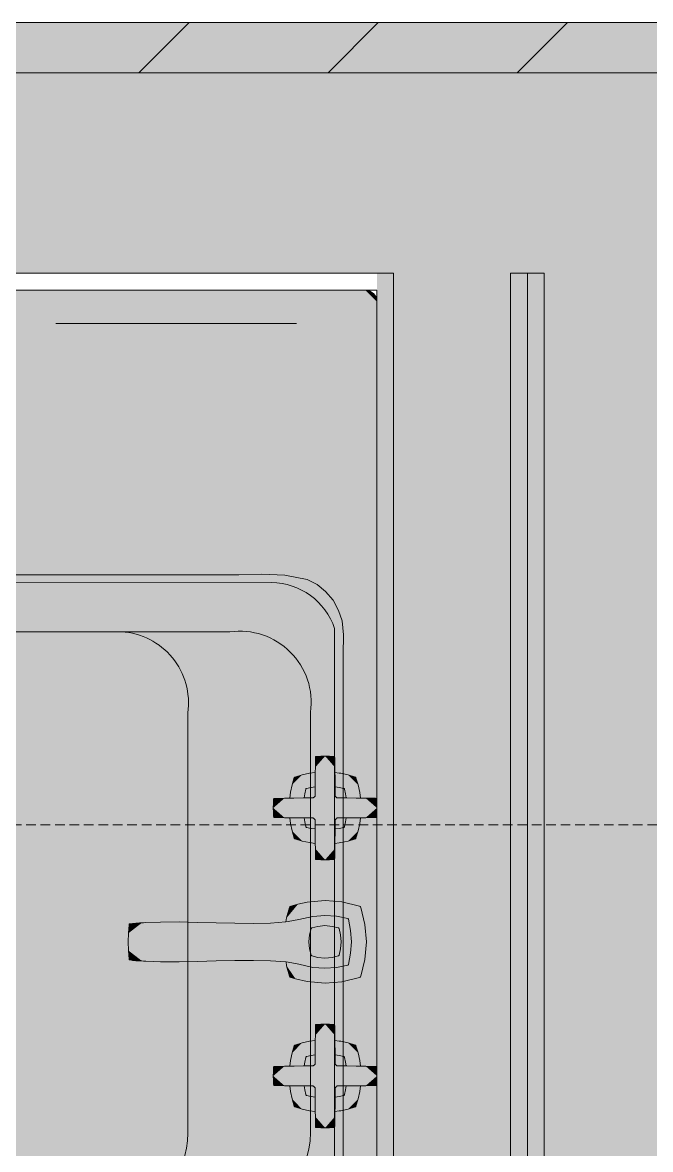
# Model space of a CAD drawing. Header units: inches. Extents: x 99 to 12024, y -5408 to 2559.
# Drawn here: x 8807.52 to 8826.3, y -5058.02 to -5024.32 of the extents above; entities that cross this region are included whole.
import ezdxf

# ---------------------------------------------------------------- set-up
doc = ezdxf.new("R2010")
doc.units = ezdxf.units.IN
doc.header["$LTSCALE"] = 96
doc.header["$MEASUREMENT"] = 0
doc.linetypes.add('Dash', pattern=[0.225, 0.15, -0.075])
doc.linetypes.add('Dot', pattern=[0.15, 0.075, -0.075])
for name, color, linetype, lineweight, true_color in [('Cabinets_  Base', 7, 'Dot', 5, 0xd4b6b5), ('Cabinets_ Countertops', 7, 'Continuous', 5, 0x804040), ('CAD_  Default', 7, 'Continuous', 18, 0x000000), ('Hatch', 7, 'Continuous', 0, 0x919191)]:
    doc.layers.add(name, color=color, linetype=linetype, lineweight=lineweight, true_color=true_color)
for name, color, linetype, lineweight in [('Doors', 5, 'Continuous', 5), ('Fixtures_ Interior', 231, 'Continuous', 0), ('Walls_  Normal', 6, 'Continuous', 13)]:
    doc.layers.add(name, color=color, linetype=linetype, lineweight=lineweight)

# ---------------------------------------------------------------- blocks, each defined once
blk = doc.blocks.new('K-19022-3  Park Falls Utility Sink CAD BLOCK')
at = {"layer": 'Fixtures_ Interior', "color": 17, "lineweight": 0, "true_color": 0x804040, "transparency": 33554687}
blk.add_lwpolyline([(-8.106, 21.982), (8.106, 21.982), (8.701, 21.986), (9.113, 21.943), (9.429, 21.841), (9.734, 21.675), (9.999, 21.454), (10.206, 21.197), (10.357, 20.906), (10.489, 20.237), (10.514, 19.551), (10.493, 18.86), (10.497, 2.167)], dxfattribs=at)
blk.add_lwpolyline([(6.38, 21, -0.498732), (8.787, 18.594), (8.787, 3.748, -0.472781), (6.417, 1.378), (-6.319, 1.378, -0.363053), (-8.688, 3.748), (-8.688, 18.594, -0.407539), (-6.213, 21)], format="xyb", close=True, dxfattribs=at)
blk.add_lwpolyline([(-8.679, 15.211, -0.374246), (-6.228, 17.333), (6.365, 17.333, -0.437782), (8.789, 15.351)], format="xyb", dxfattribs=at)
at = {"layer": 'Fixtures_ Interior', "color": 7, "lineweight": 0, "true_color": 0xffffff, "transparency": 33554687}
for points in [[(-10.493, 18.86), (-8.106, 21.982), (-10.493, 18.86), (10.493, 18.86)], [(-8.106, 21.982), (8.106, 21.982), (-8.106, 21.982), (10.493, 18.86)], [(8.701, 21.986), (10.489, 20.237), (8.701, 21.986), (8.106, 21.982)], [(8.106, 21.982), (10.489, 20.237), (8.106, 21.982), (10.514, 19.551)], [(10.514, 19.551), (10.493, 18.86), (10.514, 19.551), (8.106, 21.982)], [(9.113, 21.943), (10.489, 20.237), (9.113, 21.943), (8.701, 21.986)], [(9.429, 21.841), (10.489, 20.237), (9.429, 21.841), (9.113, 21.943)], [(9.429, 21.841), (9.734, 21.675), (9.429, 21.841), (10.357, 20.906)], [(10.357, 20.906), (10.489, 20.237), (10.357, 20.906), (9.429, 21.841)], [(9.734, 21.675), (9.999, 21.454), (9.734, 21.675), (10.357, 20.906)], [(9.999, 21.454), (10.206, 21.197), (9.999, 21.454), (10.357, 20.906)], [(-10.493, 18.86), (10.493, 18.86), (-10.493, 18.86), (-10.495, 2.554)], [(-10.495, 2.554), (10.493, 18.86), (-10.495, 2.554), (8.106, 0.004)], [(10.497, 2.167), (8.106, 0.004), (10.497, 2.167), (10.493, 18.86)]]:
    blk.add_solid(points, dxfattribs=at)
blk = doc.blocks.new('K-16232-3  Margaux Widespread Bathroom Sink Faucet')
at = {"layer": 'Fixtures_ Interior', "color": 17, "lineweight": 0, "true_color": 0x804040, "transparency": 33554687}
for points in [[(-2.489, 6.167), (-2.474, 6.163), (-2.464, 6.153), (-2.459, 6.138), (-2.453, 6.009), (-2.45, 5.88), (-2.453, 5.752), (-2.459, 5.622), (-2.464, 5.608), (-2.474, 5.598), (-2.489, 5.593), (-2.785, 5.589), (-2.94, 5.586), (-2.962, 5.413), (-3.01, 5.193), (-3.077, 4.978), (-3.081, 4.97), (-3.087, 4.964), (-3.095, 4.959), (-3.312, 4.893), (-3.531, 4.845), (-3.703, 4.822), (-3.706, 4.668), (-3.71, 4.372), (-3.715, 4.357), (-3.725, 4.347), (-3.739, 4.342), (-3.869, 4.336), (-3.997, 4.333), (-4.126, 4.336), (-4.255, 4.342), (-4.27, 4.347), (-4.28, 4.357), (-4.284, 4.372), (-4.289, 4.668), (-4.291, 4.822), (-4.465, 4.845), (-4.684, 4.893), (-4.901, 4.959), (-4.909, 4.964), (-4.915, 4.97), (-4.919, 4.978), (-4.986, 5.193), (-5.034, 5.413), (-5.056, 5.587), (-5.21, 5.589), (-5.506, 5.594), (-5.521, 5.598), (-5.531, 5.608), (-5.536, 5.623), (-5.542, 5.752), (-5.545, 5.881), (-5.542, 6.009), (-5.536, 6.139), (-5.531, 6.153), (-5.521, 6.163), (-5.506, 6.168), (-5.21, 6.172), (-5.057, 6.175), (-5.039, 6.305), (-5.034, 6.349), (-4.985, 6.569), (-4.919, 6.784), (-4.915, 6.792), (-4.909, 6.799), (-4.9, 6.803), (-4.684, 6.869), (-4.463, 6.917), (-4.292, 6.94), (-4.289, 7.093), (-4.285, 7.389), (-4.28, 7.404), (-4.27, 7.414), (-4.256, 7.419), (-4.126, 7.425), (-3.998, 7.428), (-3.869, 7.425), (-3.74, 7.419), (-3.725, 7.414), (-3.715, 7.404), (-3.711, 7.389), (-3.706, 7.093), (-3.704, 6.94), (-3.533, 6.917), (-3.312, 6.869), (-3.095, 6.803), (-3.087, 6.799), (-3.081, 6.792), (-3.077, 6.784), (-3.011, 6.569), (-2.962, 6.349), (-2.957, 6.305), (-2.939, 6.174), (-2.785, 6.172)], [(2.939, 6.174), (2.957, 6.305), (2.962, 6.349), (3.011, 6.569), (3.077, 6.784), (3.081, 6.792), (3.087, 6.798), (3.095, 6.803), (3.312, 6.869), (3.533, 6.917), (3.704, 6.939), (3.706, 7.092), (3.711, 7.389), (3.715, 7.403), (3.725, 7.413), (3.74, 7.418), (3.869, 7.425), (3.998, 7.427), (4.126, 7.425), (4.256, 7.418), (4.27, 7.413), (4.28, 7.403), (4.285, 7.389), (4.289, 7.092), (4.292, 6.94), (4.463, 6.917), (4.684, 6.869), (4.9, 6.803), (4.909, 6.798), (4.915, 6.792), (4.919, 6.784), (4.985, 6.569), (5.034, 6.349), (5.039, 6.305), (5.057, 6.174), (5.21, 6.172), (5.506, 6.168), (5.521, 6.163), (5.531, 6.153), (5.536, 6.138), (5.542, 6.009), (5.545, 5.881), (5.542, 5.752), (5.536, 5.623), (5.531, 5.608), (5.521, 5.598), (5.506, 5.593), (5.21, 5.589), (5.056, 5.587), (5.034, 5.413), (4.986, 5.193), (4.919, 4.978), (4.915, 4.97), (4.909, 4.964), (4.901, 4.959), (4.684, 4.892), (4.465, 4.845), (4.291, 4.822), (4.289, 4.668), (4.284, 4.372), (4.28, 4.357), (4.27, 4.347), (4.255, 4.342), (4.126, 4.335), (3.997, 4.333), (3.869, 4.335), (3.739, 4.342), (3.725, 4.347), (3.715, 4.357), (3.71, 4.372), (3.706, 4.668), (3.703, 4.822), (3.531, 4.845), (3.312, 4.892), (3.095, 4.959), (3.087, 4.964), (3.081, 4.97), (3.077, 4.978), (3.01, 5.193), (2.962, 5.413), (2.94, 5.586), (2.785, 5.589), (2.489, 5.593), (2.474, 5.598), (2.464, 5.607), (2.459, 5.622), (2.453, 5.751), (2.45, 5.88), (2.453, 6.009), (2.459, 6.138), (2.464, 6.153), (2.474, 6.163), (2.489, 6.167), (2.785, 6.172)], [(-0.713, 4.732), (-1.022, 4.817), (-1.053, 4.839), (-1.062, 4.857), (-1.103, 4.999), (-1.183, 5.343), (-1.23, 5.881), (-1.19, 6.376), (-1.061, 6.906), (-1.052, 6.923), (-1.04, 6.935), (-1.022, 6.945), (-0.519, 7.07), (0.002, 7.113), (0.523, 7.07), (1.027, 6.945), (1.045, 6.935), (1.057, 6.923), (1.066, 6.906), (1.195, 6.376), (1.235, 5.881), (1.188, 5.343), (1.124, 5.067), (1.108, 4.999), (1.067, 4.857), (1.058, 4.839), (1.049, 4.83), (1.027, 4.817), (0.718, 4.732), (0.6, 4.703), (0.565, 4.248), (0.555, 3.74), (0.559, 3.184), (0.568, 2.623), (0.583, 2.066), (0.598, 1.521), (0.593, 0.969), (0.576, 0.525), (0.574, 0.459), (0.571, 0.409), (0.57, 0.387), (0.568, 0.341), (0.561, 0.224), (0.554, 0.126), (0.542, 0.057), (0.537, 0.043), (0.528, 0.033), (0.514, 0.028), (0.26, 0.007), (0.002, 0), (-0.255, 0.007), (-0.509, 0.028), (-0.523, 0.033), (-0.532, 0.043), (-0.537, 0.057), (-0.549, 0.126), (-0.558, 0.224), (-0.565, 0.383), (-0.566, 0.409), (-0.569, 0.459), (-0.572, 0.525), (-0.588, 0.969), (-0.592, 1.521), (-0.579, 2.066), (-0.563, 2.623), (-0.554, 3.184), (-0.551, 3.74), (-0.56, 4.248), (-0.596, 4.715)], [(0.417, 6.276), (0.465, 6.093), (0.488, 5.874), (0.465, 5.668), (0.417, 5.485), (0.413, 5.477), (0.406, 5.47), (0.397, 5.466), (0.208, 5.417), (0.002, 5.399), (-0.203, 5.417), (-0.393, 5.466), (-0.401, 5.47), (-0.406, 5.475), (-0.413, 5.485), (-0.461, 5.668), (-0.484, 5.876), (-0.461, 6.093), (-0.413, 6.276), (-0.407, 6.286), (-0.401, 6.291), (-0.393, 6.296), (-0.203, 6.345), (0.002, 6.363), (0.208, 6.345), (0.397, 6.296), (0.406, 6.291), (0.413, 6.286)]]:
    blk.add_lwpolyline(points, close=True, dxfattribs=at)
for points in [[(-5.057, 6.175), (-4.926, 6.176), (-4.642, 6.179), (-4.362, 6.179), (-4.351, 6.182), (-4.341, 6.189), (-4.323, 6.206), (-4.306, 6.224), (-4.299, 6.234), (-4.296, 6.245), (-4.296, 6.525), (-4.293, 6.809), (-4.292, 6.94)], [(-3.704, 6.94), (-3.702, 6.809), (-3.699, 6.525), (-3.699, 6.245), (-3.696, 6.234), (-3.689, 6.224), (-3.672, 6.206), (-3.654, 6.189), (-3.644, 6.182), (-3.633, 6.18), (-3.353, 6.18), (-2.939, 6.174)], [(3.704, 6.939), (3.702, 6.809), (3.699, 6.525), (3.699, 6.245), (3.696, 6.234), (3.689, 6.224), (3.672, 6.206), (3.654, 6.188), (3.644, 6.182), (3.633, 6.179), (3.353, 6.179), (2.939, 6.174)], [(5.057, 6.174), (4.926, 6.176), (4.642, 6.179), (4.362, 6.179), (4.351, 6.181), (4.341, 6.189), (4.323, 6.206), (4.306, 6.223), (4.299, 6.233), (4.296, 6.245), (4.296, 6.525), (4.293, 6.809), (4.292, 6.94)], [(-4.625, 6.179), (-4.607, 6.3), (-4.578, 6.438), (-4.573, 6.449), (-4.565, 6.457), (-4.554, 6.462), (-4.415, 6.491), (-4.296, 6.508)], [(-3.371, 6.18), (-3.389, 6.3), (-3.418, 6.438), (-3.423, 6.449), (-3.431, 6.457), (-3.442, 6.462), (-3.581, 6.491), (-3.699, 6.508)], [(-0.596, 4.715), (-0.601, 4.774), (-0.667, 5.1), (-0.757, 5.517), (-0.783, 5.877), (-0.76, 6.216), (-0.696, 6.555), (-0.691, 6.565), (-0.684, 6.573), (-0.674, 6.578), (-0.339, 6.643), (0.002, 6.665), (0.344, 6.642), (0.679, 6.578), (0.689, 6.573), (0.696, 6.565), (0.701, 6.555), (0.765, 6.216), (0.787, 5.877), (0.762, 5.517), (0.672, 5.1), (0.606, 4.774), (0.6, 4.703)], [(3.371, 6.179), (3.389, 6.3), (3.418, 6.438), (3.423, 6.449), (3.431, 6.457), (3.442, 6.462), (3.581, 6.49), (3.699, 6.508)], [(4.625, 6.179), (4.607, 6.3), (4.578, 6.438), (4.573, 6.449), (4.565, 6.457), (4.554, 6.462), (4.415, 6.49), (4.296, 6.508)], [(-4.291, 4.822), (-4.293, 4.952), (-4.296, 5.236), (-4.296, 5.516), (-4.298, 5.527), (-4.305, 5.537), (-4.323, 5.555), (-4.341, 5.573), (-4.351, 5.58), (-4.362, 5.582), (-4.642, 5.582), (-4.926, 5.585), (-5.056, 5.587)], [(-4.625, 5.582), (-4.607, 5.462), (-4.578, 5.324), (-4.573, 5.313), (-4.565, 5.305), (-4.554, 5.3), (-4.415, 5.271), (-4.296, 5.253)], [(-2.94, 5.586), (-3.353, 5.582), (-3.633, 5.582), (-3.644, 5.579), (-3.654, 5.572), (-3.672, 5.555), (-3.689, 5.537), (-3.696, 5.527), (-3.699, 5.516), (-3.699, 5.236), (-3.702, 4.952), (-3.703, 4.822)], [(-3.371, 5.582), (-3.389, 5.462), (-3.418, 5.324), (-3.423, 5.313), (-3.431, 5.305), (-3.442, 5.3), (-3.581, 5.271), (-3.699, 5.253)], [(2.94, 5.586), (3.353, 5.582), (3.633, 5.582), (3.644, 5.579), (3.654, 5.572), (3.672, 5.555), (3.689, 5.537), (3.696, 5.527), (3.699, 5.515), (3.699, 5.235), (3.702, 4.951), (3.703, 4.822)], [(3.371, 5.582), (3.389, 5.462), (3.418, 5.324), (3.423, 5.313), (3.431, 5.305), (3.442, 5.3), (3.581, 5.271), (3.699, 5.253)], [(4.291, 4.822), (4.293, 4.951), (4.296, 5.235), (4.296, 5.515), (4.298, 5.527), (4.305, 5.537), (4.323, 5.555), (4.341, 5.572), (4.351, 5.58), (4.362, 5.582), (4.642, 5.582), (4.926, 5.585), (5.056, 5.587)], [(4.625, 5.582), (4.607, 5.462), (4.578, 5.324), (4.573, 5.313), (4.565, 5.305), (4.554, 5.3), (4.415, 5.271), (4.296, 5.253)]]:
    blk.add_lwpolyline(points, dxfattribs=at)
at = {"layer": 'Fixtures_ Interior', "color": 7, "lineweight": 0, "true_color": 0xffffff, "transparency": 33554687}
for points in [[(-4.126, 7.425), (-3.998, 7.428), (-4.126, 7.425), (-4.289, 7.093)], [(-3.998, 7.428), (-3.706, 7.093), (-3.998, 7.428), (-4.289, 7.093)], [(-4.285, 7.389), (-4.126, 7.425), (-4.285, 7.389), (-4.289, 7.093)], [(-4.256, 7.419), (-4.126, 7.425), (-4.256, 7.419), (-4.285, 7.389)], [(-4.285, 7.389), (-4.27, 7.414), (-4.285, 7.389), (-4.256, 7.419)], [(-4.28, 7.404), (-4.27, 7.414), (-4.28, 7.404), (-4.285, 7.389)], [(-3.869, 7.425), (-3.706, 7.093), (-3.869, 7.425), (-3.998, 7.428)], [(-3.869, 7.425), (-3.711, 7.389), (-3.869, 7.425), (-3.706, 7.093)], [(-3.74, 7.419), (-3.711, 7.389), (-3.74, 7.419), (-3.869, 7.425)], [(-3.725, 7.414), (-3.711, 7.389), (-3.725, 7.414), (-3.74, 7.419)], [(-3.715, 7.404), (-3.711, 7.389), (-3.715, 7.404), (-3.725, 7.414)], [(3.869, 7.425), (3.998, 7.427), (3.869, 7.425), (3.706, 7.092)], [(3.998, 7.427), (4.289, 7.092), (3.998, 7.427), (3.706, 7.092)], [(3.711, 7.389), (3.869, 7.425), (3.711, 7.389), (3.706, 7.092)], [(3.74, 7.418), (3.869, 7.425), (3.74, 7.418), (3.711, 7.389)], [(3.711, 7.389), (3.725, 7.413), (3.711, 7.389), (3.74, 7.418)], [(3.715, 7.403), (3.725, 7.413), (3.715, 7.403), (3.711, 7.389)], [(4.126, 7.425), (4.289, 7.092), (4.126, 7.425), (3.998, 7.427)], [(4.126, 7.425), (4.285, 7.389), (4.126, 7.425), (4.289, 7.092)], [(4.256, 7.418), (4.285, 7.389), (4.256, 7.418), (4.126, 7.425)], [(4.27, 7.413), (4.285, 7.389), (4.27, 7.413), (4.256, 7.418)], [(4.28, 7.403), (4.285, 7.389), (4.28, 7.403), (4.27, 7.413)], [(-4.289, 7.093), (-3.706, 7.093), (-4.289, 7.093), (-4.292, 6.94)], [(-3.706, 7.093), (-3.704, 6.94), (-3.706, 7.093), (-4.292, 6.94)], [(-1.19, 6.376), (0.002, 7.113), (-1.19, 6.376), (-1.23, 5.881)], [(0.002, 7.113), (1.235, 5.881), (0.002, 7.113), (-1.23, 5.881)], [(-0.519, 7.07), (0.002, 7.113), (-0.519, 7.07), (-1.19, 6.376)], [(-1.19, 6.376), (-1.061, 6.906), (-1.19, 6.376), (-0.519, 7.07)], [(-1.061, 6.906), (-1.022, 6.945), (-1.061, 6.906), (-0.519, 7.07)], [(0.523, 7.07), (1.195, 6.376), (0.523, 7.07), (0.002, 7.113)], [(1.195, 6.376), (1.235, 5.881), (1.195, 6.376), (0.002, 7.113)], [(0.523, 7.07), (1.027, 6.945), (0.523, 7.07), (1.066, 6.906)], [(1.066, 6.906), (1.195, 6.376), (1.066, 6.906), (0.523, 7.07)], [(3.704, 6.939), (3.706, 7.092), (3.704, 6.939), (4.292, 6.94)], [(3.706, 7.092), (4.289, 7.092), (3.706, 7.092), (4.292, 6.94)], [(-5.039, 6.305), (-4.292, 6.94), (-5.039, 6.305), (-5.057, 6.175)], [(-5.057, 6.175), (-4.292, 6.94), (-5.057, 6.175), (-2.939, 6.174)], [(-4.463, 6.917), (-4.292, 6.94), (-4.463, 6.917), (-5.039, 6.305)], [(-5.034, 6.349), (-4.463, 6.917), (-5.034, 6.349), (-5.039, 6.305)], [(-4.684, 6.869), (-4.463, 6.917), (-4.684, 6.869), (-5.034, 6.349)], [(-4.985, 6.569), (-4.684, 6.869), (-4.985, 6.569), (-5.034, 6.349)], [(-4.919, 6.784), (-4.684, 6.869), (-4.919, 6.784), (-4.985, 6.569)], [(-4.9, 6.803), (-4.684, 6.869), (-4.9, 6.803), (-4.919, 6.784)], [(-4.919, 6.784), (-4.915, 6.792), (-4.919, 6.784), (-4.9, 6.803)], [(-4.915, 6.792), (-4.909, 6.799), (-4.915, 6.792), (-4.9, 6.803)], [(-4.292, 6.94), (-3.704, 6.94), (-4.292, 6.94), (-2.939, 6.174)], [(-3.533, 6.917), (-2.957, 6.305), (-3.533, 6.917), (-3.704, 6.94)], [(-3.704, 6.94), (-2.957, 6.305), (-3.704, 6.94), (-2.939, 6.174)], [(-3.312, 6.869), (-2.962, 6.349), (-3.312, 6.869), (-3.533, 6.917)], [(-2.962, 6.349), (-2.957, 6.305), (-2.962, 6.349), (-3.533, 6.917)], [(-3.011, 6.569), (-2.962, 6.349), (-3.011, 6.569), (-3.312, 6.869)], [(-3.095, 6.803), (-3.077, 6.784), (-3.095, 6.803), (-3.312, 6.869)], [(-3.312, 6.869), (-3.077, 6.784), (-3.312, 6.869), (-3.011, 6.569)], [(-3.095, 6.803), (-3.087, 6.799), (-3.095, 6.803), (-3.081, 6.792)], [(-3.081, 6.792), (-3.077, 6.784), (-3.081, 6.792), (-3.095, 6.803)], [(-1.04, 6.935), (-1.022, 6.945), (-1.04, 6.935), (-1.061, 6.906)], [(-1.061, 6.906), (-1.052, 6.923), (-1.061, 6.906), (-1.04, 6.935)], [(1.027, 6.945), (1.045, 6.935), (1.027, 6.945), (1.066, 6.906)], [(1.045, 6.935), (1.057, 6.923), (1.045, 6.935), (1.066, 6.906)], [(2.939, 6.174), (3.704, 6.939), (2.939, 6.174), (4.292, 6.94)], [(4.292, 6.94), (5.057, 6.174), (4.292, 6.94), (2.939, 6.174)], [(2.939, 6.174), (2.957, 6.305), (2.939, 6.174), (3.704, 6.939)], [(2.957, 6.305), (3.533, 6.917), (2.957, 6.305), (3.704, 6.939)], [(2.957, 6.305), (2.962, 6.349), (2.957, 6.305), (3.533, 6.917)], [(2.962, 6.349), (3.312, 6.869), (2.962, 6.349), (3.533, 6.917)], [(3.011, 6.569), (3.312, 6.869), (3.011, 6.569), (2.962, 6.349)], [(3.011, 6.569), (3.077, 6.784), (3.011, 6.569), (3.312, 6.869)], [(3.077, 6.784), (3.095, 6.803), (3.077, 6.784), (3.312, 6.869)], [(3.081, 6.792), (3.095, 6.803), (3.081, 6.792), (3.077, 6.784)], [(3.087, 6.798), (3.095, 6.803), (3.087, 6.798), (3.081, 6.792)], [(4.463, 6.917), (5.039, 6.305), (4.463, 6.917), (4.292, 6.94)], [(4.292, 6.94), (5.039, 6.305), (4.292, 6.94), (5.057, 6.174)], [(4.684, 6.869), (5.034, 6.349), (4.684, 6.869), (4.463, 6.917)], [(5.034, 6.349), (5.039, 6.305), (5.034, 6.349), (4.463, 6.917)], [(4.985, 6.569), (5.034, 6.349), (4.985, 6.569), (4.684, 6.869)], [(4.9, 6.803), (4.919, 6.784), (4.9, 6.803), (4.684, 6.869)], [(4.684, 6.869), (4.919, 6.784), (4.684, 6.869), (4.985, 6.569)], [(4.9, 6.803), (4.909, 6.798), (4.9, 6.803), (4.915, 6.792)], [(4.915, 6.792), (4.919, 6.784), (4.915, 6.792), (4.9, 6.803)], [(-5.545, 5.881), (-5.542, 6.009), (-5.545, 5.881), (-5.21, 6.172)], [(-5.21, 5.589), (-5.545, 5.881), (-5.21, 5.589), (-5.21, 6.172)], [(-5.506, 6.168), (-5.21, 6.172), (-5.506, 6.168), (-5.542, 6.009)], [(-5.536, 6.139), (-5.506, 6.168), (-5.536, 6.139), (-5.542, 6.009)], [(-5.531, 6.153), (-5.506, 6.168), (-5.531, 6.153), (-5.536, 6.139)], [(-5.521, 6.163), (-5.506, 6.168), (-5.521, 6.163), (-5.531, 6.153)], [(-5.21, 5.589), (-5.21, 6.172), (-5.21, 5.589), (-5.057, 6.175)], [(-5.056, 5.587), (-5.21, 5.589), (-5.056, 5.587), (-5.057, 6.175)], [(-5.057, 6.175), (-2.939, 6.174), (-5.057, 6.175), (-5.056, 5.587)], [(-5.056, 5.587), (-2.939, 6.174), (-5.056, 5.587), (-4.291, 4.822)], [(-4.291, 4.822), (-2.939, 6.174), (-4.291, 4.822), (-2.94, 5.586)], [(-2.785, 5.589), (-2.94, 5.586), (-2.785, 5.589), (-2.939, 6.174)], [(-2.785, 6.172), (-2.785, 5.589), (-2.785, 6.172), (-2.939, 6.174)], [(-2.785, 6.172), (-2.489, 6.167), (-2.785, 6.172), (-2.453, 6.009)], [(-2.785, 6.172), (-2.453, 6.009), (-2.785, 6.172), (-2.45, 5.88)], [(-2.785, 6.172), (-2.45, 5.88), (-2.785, 6.172), (-2.785, 5.589)], [(-2.489, 6.167), (-2.474, 6.163), (-2.489, 6.167), (-2.464, 6.153)], [(-2.464, 6.153), (-2.459, 6.138), (-2.464, 6.153), (-2.489, 6.167)], [(-2.489, 6.167), (-2.459, 6.138), (-2.489, 6.167), (-2.453, 6.009)], [(2.785, 6.172), (2.785, 5.589), (2.785, 6.172), (2.45, 5.88)], [(2.45, 5.88), (2.453, 6.009), (2.45, 5.88), (2.785, 6.172)], [(2.785, 6.172), (2.453, 6.009), (2.785, 6.172), (2.489, 6.167)], [(2.453, 6.009), (2.459, 6.138), (2.453, 6.009), (2.489, 6.167)], [(2.464, 6.153), (2.489, 6.167), (2.464, 6.153), (2.459, 6.138)], [(2.474, 6.163), (2.489, 6.167), (2.474, 6.163), (2.464, 6.153)], [(2.94, 5.586), (2.785, 5.589), (2.94, 5.586), (2.939, 6.174)], [(2.939, 6.174), (2.785, 5.589), (2.939, 6.174), (2.785, 6.172)], [(5.057, 6.174), (5.056, 5.587), (5.057, 6.174), (2.939, 6.174)], [(2.939, 6.174), (5.056, 5.587), (2.939, 6.174), (4.291, 4.822)], [(2.94, 5.586), (2.939, 6.174), (2.94, 5.586), (4.291, 4.822)], [(5.21, 5.589), (5.056, 5.587), (5.21, 5.589), (5.057, 6.174)], [(5.21, 6.172), (5.21, 5.589), (5.21, 6.172), (5.057, 6.174)], [(5.506, 6.168), (5.542, 6.009), (5.506, 6.168), (5.21, 6.172)], [(5.21, 6.172), (5.542, 6.009), (5.21, 6.172), (5.545, 5.881)], [(5.21, 6.172), (5.545, 5.881), (5.21, 6.172), (5.21, 5.589)], [(5.521, 6.163), (5.531, 6.153), (5.521, 6.163), (5.506, 6.168)], [(5.506, 6.168), (5.531, 6.153), (5.506, 6.168), (5.536, 6.138)], [(5.536, 6.138), (5.542, 6.009), (5.536, 6.138), (5.506, 6.168)], [(-5.21, 5.589), (-5.542, 5.752), (-5.21, 5.589), (-5.545, 5.881)], [(-5.536, 5.623), (-5.542, 5.752), (-5.536, 5.623), (-5.506, 5.594)], [(-5.506, 5.594), (-5.542, 5.752), (-5.506, 5.594), (-5.21, 5.589)], [(-2.45, 5.88), (-2.453, 5.752), (-2.45, 5.88), (-2.785, 5.589)], [(-2.453, 5.752), (-2.489, 5.593), (-2.453, 5.752), (-2.785, 5.589)], [(-2.459, 5.622), (-2.489, 5.593), (-2.459, 5.622), (-2.453, 5.752)], [(-0.596, 4.715), (-1.183, 5.343), (-0.596, 4.715), (-1.23, 5.881)], [(-1.23, 5.881), (1.235, 5.881), (-1.23, 5.881), (-0.596, 4.715)], [(1.235, 5.881), (0.6, 4.703), (1.235, 5.881), (-0.596, 4.715)], [(1.188, 5.343), (0.6, 4.703), (1.188, 5.343), (1.235, 5.881)], [(2.785, 5.589), (2.453, 5.751), (2.785, 5.589), (2.45, 5.88)], [(2.459, 5.622), (2.453, 5.751), (2.459, 5.622), (2.489, 5.593)], [(2.489, 5.593), (2.453, 5.751), (2.489, 5.593), (2.785, 5.589)], [(5.545, 5.881), (5.542, 5.752), (5.545, 5.881), (5.21, 5.589)], [(5.506, 5.593), (5.21, 5.589), (5.506, 5.593), (5.542, 5.752)], [(5.536, 5.623), (5.506, 5.593), (5.536, 5.623), (5.542, 5.752)], [(-5.506, 5.594), (-5.531, 5.608), (-5.506, 5.594), (-5.536, 5.623)], [(-5.521, 5.598), (-5.531, 5.608), (-5.521, 5.598), (-5.506, 5.594)], [(-5.034, 5.413), (-5.056, 5.587), (-5.034, 5.413), (-4.465, 4.845)], [(-4.465, 4.845), (-5.056, 5.587), (-4.465, 4.845), (-4.291, 4.822)], [(-4.684, 4.893), (-4.986, 5.193), (-4.684, 4.893), (-5.034, 5.413)], [(-4.465, 4.845), (-4.684, 4.893), (-4.465, 4.845), (-5.034, 5.413)], [(-2.94, 5.586), (-3.703, 4.822), (-2.94, 5.586), (-4.291, 4.822)], [(-2.962, 5.413), (-3.703, 4.822), (-2.962, 5.413), (-2.94, 5.586)], [(-3.531, 4.845), (-3.703, 4.822), (-3.531, 4.845), (-2.962, 5.413)], [(-2.962, 5.413), (-3.312, 4.893), (-2.962, 5.413), (-3.531, 4.845)], [(-2.962, 5.413), (-3.01, 5.193), (-2.962, 5.413), (-3.312, 4.893)], [(-2.464, 5.608), (-2.489, 5.593), (-2.464, 5.608), (-2.459, 5.622)], [(-2.474, 5.598), (-2.489, 5.593), (-2.474, 5.598), (-2.464, 5.608)], [(2.464, 5.607), (2.459, 5.622), (2.464, 5.607), (2.489, 5.593)], [(2.489, 5.593), (2.474, 5.598), (2.489, 5.593), (2.464, 5.607)], [(2.962, 5.413), (2.94, 5.586), (2.962, 5.413), (3.703, 4.822)], [(3.703, 4.822), (2.94, 5.586), (3.703, 4.822), (4.291, 4.822)], [(3.703, 4.822), (3.531, 4.845), (3.703, 4.822), (2.962, 5.413)], [(3.01, 5.193), (2.962, 5.413), (3.01, 5.193), (3.312, 4.892)], [(3.312, 4.892), (2.962, 5.413), (3.312, 4.892), (3.531, 4.845)], [(4.465, 4.845), (4.291, 4.822), (4.465, 4.845), (5.056, 5.587)], [(5.056, 5.587), (5.034, 5.413), (5.056, 5.587), (4.465, 4.845)], [(5.034, 5.413), (4.684, 4.892), (5.034, 5.413), (4.465, 4.845)], [(5.034, 5.413), (4.986, 5.193), (5.034, 5.413), (4.684, 4.892)], [(5.531, 5.608), (5.506, 5.593), (5.531, 5.608), (5.536, 5.623)], [(5.521, 5.598), (5.506, 5.593), (5.521, 5.598), (5.531, 5.608)], [(-4.919, 4.978), (-4.986, 5.193), (-4.919, 4.978), (-4.684, 4.893)], [(-3.01, 5.193), (-3.077, 4.978), (-3.01, 5.193), (-3.312, 4.893)], [(-1.103, 4.999), (-1.183, 5.343), (-1.103, 4.999), (-0.713, 4.732)], [(-0.713, 4.732), (-1.183, 5.343), (-0.713, 4.732), (-0.596, 4.715)], [(0.718, 4.732), (0.6, 4.703), (0.718, 4.732), (1.188, 5.343)], [(1.124, 5.067), (0.718, 4.732), (1.124, 5.067), (1.188, 5.343)], [(1.108, 4.999), (0.718, 4.732), (1.108, 4.999), (1.124, 5.067)], [(3.312, 4.892), (3.077, 4.978), (3.312, 4.892), (3.01, 5.193)], [(4.986, 5.193), (4.919, 4.978), (4.986, 5.193), (4.684, 4.892)], [(-4.901, 4.959), (-4.915, 4.97), (-4.901, 4.959), (-4.919, 4.978)], [(-4.684, 4.893), (-4.901, 4.959), (-4.684, 4.893), (-4.919, 4.978)], [(-4.909, 4.964), (-4.915, 4.97), (-4.909, 4.964), (-4.901, 4.959)], [(-4.291, 4.822), (-3.703, 4.822), (-4.291, 4.822), (-3.706, 4.668)], [(-4.289, 4.668), (-4.291, 4.822), (-4.289, 4.668), (-3.706, 4.668)], [(-3.077, 4.978), (-3.095, 4.959), (-3.077, 4.978), (-3.312, 4.893)], [(-3.081, 4.97), (-3.095, 4.959), (-3.081, 4.97), (-3.077, 4.978)], [(-3.087, 4.964), (-3.095, 4.959), (-3.087, 4.964), (-3.081, 4.97)], [(-1.022, 4.817), (-1.062, 4.857), (-1.022, 4.817), (-1.103, 4.999)], [(-0.713, 4.732), (-1.022, 4.817), (-0.713, 4.732), (-1.103, 4.999)], [(-1.053, 4.839), (-1.062, 4.857), (-1.053, 4.839), (-1.022, 4.817)], [(-0.596, 4.715), (0.6, 4.703), (-0.596, 4.715), (-0.56, 4.248)], [(1.027, 4.817), (0.718, 4.732), (1.027, 4.817), (1.108, 4.999)], [(1.067, 4.857), (1.027, 4.817), (1.067, 4.857), (1.108, 4.999)], [(1.049, 4.83), (1.027, 4.817), (1.049, 4.83), (1.067, 4.857)], [(1.067, 4.857), (1.058, 4.839), (1.067, 4.857), (1.049, 4.83)], [(3.081, 4.97), (3.077, 4.978), (3.081, 4.97), (3.095, 4.959)], [(3.095, 4.959), (3.077, 4.978), (3.095, 4.959), (3.312, 4.892)], [(3.095, 4.959), (3.087, 4.964), (3.095, 4.959), (3.081, 4.97)], [(3.703, 4.822), (4.291, 4.822), (3.703, 4.822), (3.706, 4.668)], [(3.706, 4.668), (4.291, 4.822), (3.706, 4.668), (4.289, 4.668)], [(4.919, 4.978), (4.901, 4.959), (4.919, 4.978), (4.684, 4.892)], [(4.915, 4.97), (4.901, 4.959), (4.915, 4.97), (4.919, 4.978)], [(4.909, 4.964), (4.901, 4.959), (4.909, 4.964), (4.915, 4.97)], [(-4.284, 4.372), (-4.289, 4.668), (-4.284, 4.372), (-4.126, 4.336)], [(-3.706, 4.668), (-3.997, 4.333), (-3.706, 4.668), (-4.289, 4.668)], [(-4.289, 4.668), (-3.997, 4.333), (-4.289, 4.668), (-4.126, 4.336)], [(-4.27, 4.347), (-4.28, 4.357), (-4.27, 4.347), (-4.284, 4.372)], [(-4.255, 4.342), (-4.27, 4.347), (-4.255, 4.342), (-4.284, 4.372)], [(-4.126, 4.336), (-4.255, 4.342), (-4.126, 4.336), (-4.284, 4.372)], [(-3.869, 4.336), (-3.997, 4.333), (-3.869, 4.336), (-3.706, 4.668)], [(-3.706, 4.668), (-3.71, 4.372), (-3.706, 4.668), (-3.869, 4.336)], [(-3.71, 4.372), (-3.739, 4.342), (-3.71, 4.372), (-3.869, 4.336)], [(-3.725, 4.347), (-3.739, 4.342), (-3.725, 4.347), (-3.71, 4.372)], [(-3.71, 4.372), (-3.715, 4.357), (-3.71, 4.372), (-3.725, 4.347)], [(0.6, 4.703), (0.565, 4.248), (0.6, 4.703), (-0.56, 4.248)], [(3.869, 4.335), (3.71, 4.372), (3.869, 4.335), (3.706, 4.668)], [(3.997, 4.333), (3.869, 4.335), (3.997, 4.333), (3.706, 4.668)], [(3.997, 4.333), (3.706, 4.668), (3.997, 4.333), (4.289, 4.668)], [(3.715, 4.357), (3.71, 4.372), (3.715, 4.357), (3.725, 4.347)], [(3.725, 4.347), (3.71, 4.372), (3.725, 4.347), (3.739, 4.342)], [(3.739, 4.342), (3.71, 4.372), (3.739, 4.342), (3.869, 4.335)], [(3.997, 4.333), (4.289, 4.668), (3.997, 4.333), (4.126, 4.335)], [(4.289, 4.668), (4.284, 4.372), (4.289, 4.668), (4.126, 4.335)], [(4.284, 4.372), (4.255, 4.342), (4.284, 4.372), (4.126, 4.335)], [(4.27, 4.347), (4.255, 4.342), (4.27, 4.347), (4.284, 4.372)], [(4.284, 4.372), (4.28, 4.357), (4.284, 4.372), (4.27, 4.347)], [(0.565, 4.248), (-0.551, 3.74), (0.565, 4.248), (-0.56, 4.248)], [(0.555, 3.74), (-0.551, 3.74), (0.555, 3.74), (0.565, 4.248)], [(-0.554, 3.184), (-0.551, 3.74), (-0.554, 3.184), (0.559, 3.184)], [(0.559, 3.184), (-0.551, 3.74), (0.559, 3.184), (0.555, 3.74)], [(0.568, 2.623), (-0.563, 2.623), (0.568, 2.623), (0.559, 3.184)], [(0.559, 3.184), (-0.563, 2.623), (0.559, 3.184), (-0.554, 3.184)], [(-0.579, 2.066), (-0.563, 2.623), (-0.579, 2.066), (0.583, 2.066)], [(0.583, 2.066), (-0.563, 2.623), (0.583, 2.066), (0.568, 2.623)], [(0.598, 1.521), (-0.592, 1.521), (0.598, 1.521), (0.583, 2.066)], [(0.583, 2.066), (-0.592, 1.521), (0.583, 2.066), (-0.579, 2.066)], [(-0.588, 0.969), (-0.592, 1.521), (-0.588, 0.969), (0.593, 0.969)], [(0.593, 0.969), (-0.592, 1.521), (0.593, 0.969), (0.598, 1.521)], [(0.593, 0.969), (-0.572, 0.525), (0.593, 0.969), (-0.588, 0.969)], [(0.576, 0.525), (-0.572, 0.525), (0.576, 0.525), (0.593, 0.969)], [(0.002, 0), (-0.569, 0.459), (0.002, 0), (-0.572, 0.525)], [(0.576, 0.525), (0.002, 0), (0.576, 0.525), (-0.572, 0.525)], [(-0.566, 0.409), (-0.569, 0.459), (-0.566, 0.409), (0.002, 0)], [(-0.255, 0.007), (-0.565, 0.383), (-0.255, 0.007), (-0.566, 0.409)], [(0.002, 0), (-0.255, 0.007), (0.002, 0), (-0.566, 0.409)], [(-0.558, 0.224), (-0.565, 0.383), (-0.558, 0.224), (-0.255, 0.007)], [(0.576, 0.525), (0.574, 0.459), (0.576, 0.525), (0.002, 0)], [(0.574, 0.459), (0.571, 0.409), (0.574, 0.459), (0.002, 0)], [(0.571, 0.409), (0.26, 0.007), (0.571, 0.409), (0.002, 0)], [(0.571, 0.409), (0.57, 0.387), (0.571, 0.409), (0.26, 0.007)], [(0.57, 0.387), (0.568, 0.341), (0.57, 0.387), (0.26, 0.007)], [(0.568, 0.341), (0.561, 0.224), (0.568, 0.341), (0.26, 0.007)], [(-0.549, 0.126), (-0.558, 0.224), (-0.549, 0.126), (-0.255, 0.007)], [(-0.509, 0.028), (-0.537, 0.057), (-0.509, 0.028), (-0.549, 0.126)], [(-0.255, 0.007), (-0.509, 0.028), (-0.255, 0.007), (-0.549, 0.126)], [(-0.532, 0.043), (-0.537, 0.057), (-0.532, 0.043), (-0.523, 0.033)], [(-0.523, 0.033), (-0.537, 0.057), (-0.523, 0.033), (-0.509, 0.028)], [(0.561, 0.224), (0.554, 0.126), (0.561, 0.224), (0.26, 0.007)], [(0.554, 0.126), (0.514, 0.028), (0.554, 0.126), (0.26, 0.007)], [(0.542, 0.057), (0.514, 0.028), (0.542, 0.057), (0.554, 0.126)], [(0.537, 0.043), (0.514, 0.028), (0.537, 0.043), (0.542, 0.057)], [(0.528, 0.033), (0.514, 0.028), (0.528, 0.033), (0.537, 0.043)]]:
    blk.add_solid(points, dxfattribs=at)

msp = doc.modelspace()

# ---------------------------------------------------------------- linework, layer by layer
at = {"layer": 'Cabinets_  Base', "transparency": 33554687}
for p, q in [((8794.116, -5033.318), (8818.116, -5033.318)), ((8818.116, -5033.318), (8818.116, -5069.318))]:
    msp.add_line(p, q, dxfattribs=at)
msp.add_lwpolyline([(8818.116, -5033.318), (8818.116, -5069.318), (8794.116, -5069.318), (8794.116, -5033.318)], close=True, dxfattribs=at)
at = {"layer": 'Cabinets_  Base', "color": 252, "true_color": 0x949494, "transparency": 33554623}
for points in [[(8794.116, -5033.318), (8818.116, -5033.318), (8794.116, -5033.318), (8818.116, -5069.318)], [(8794.116, -5033.318), (8818.116, -5069.318), (8794.116, -5033.318), (8794.116, -5069.318)]]:
    msp.add_solid(points, dxfattribs=at)
at = {"layer": 'Cabinets_ Countertops', "transparency": 33554687}
for points in [[(8793.116, -5032.672, -0.414214), (8793.47, -5032.318), (8817.763, -5032.318, -0.414214), (8818.116, -5032.672), (8818.116, -5069.964, -0.414214), (8817.763, -5070.318), (8793.47, -5070.318, -0.414214), (8793.116, -5069.964)], [(8816.851, -5042.439, 0.315636), (8814.966, -5041.064), (8796.699, -5041.058, 0.307064), (8795.423, -5042.332), (8795.423, -5059.813, 0.367371), (8796.743, -5061.591), (8814.891, -5061.587, 0.372004), (8816.851, -5059.263)]]:
    msp.add_lwpolyline(points, format="xyb", close=True, dxfattribs=at)
at = {"layer": 'CAD_  Default', "transparency": 33554687}
for points in [[(8793.116, -5032.672, -0.414214), (8793.47, -5032.318), (8817.763, -5032.318, -0.414214), (8818.116, -5032.672), (8818.116, -5069.964, -0.414214), (8817.763, -5070.318), (8793.47, -5070.318, -0.414214), (8793.116, -5069.964)], [(8816.851, -5042.439, 0.315636), (8814.966, -5041.064), (8796.699, -5041.058, 0.307064), (8795.423, -5042.332), (8795.423, -5059.813, 0.367371), (8796.743, -5061.591), (8814.891, -5061.587, 0.372004), (8816.851, -5059.263)]]:
    msp.add_lwpolyline(points, format="xyb", close=True, dxfattribs=at)
at = {"layer": 'CAD_  Default', "color": 252, "true_color": 0x949494, "transparency": 33554623}
for points in [[(8793.47, -5032.318), (8817.763, -5032.318), (8793.47, -5032.318), (8796.699, -5041.058)], [(8817.763, -5032.318), (8814.966, -5041.064), (8817.763, -5032.318), (8796.699, -5041.058)], [(8817.763, -5032.318), (8818.116, -5032.672), (8817.763, -5032.318), (8814.966, -5041.064)], [(8817.763, -5032.318), (8817.809, -5032.321), (8817.763, -5032.318), (8817.854, -5032.33)], [(8817.763, -5032.318), (8817.854, -5032.33), (8817.763, -5032.318), (8818.043, -5032.456)], [(8817.763, -5032.318), (8818.043, -5032.456), (8817.763, -5032.318), (8818.116, -5032.672)], [(8817.898, -5032.345), (8817.978, -5032.391), (8817.898, -5032.345), (8817.854, -5032.33)], [(8817.854, -5032.33), (8817.978, -5032.391), (8817.854, -5032.33), (8818.043, -5032.456)], [(8817.939, -5032.365), (8817.978, -5032.391), (8817.939, -5032.365), (8817.898, -5032.345)], [(8818.013, -5032.422), (8818.043, -5032.456), (8818.013, -5032.422), (8817.978, -5032.391)], [(8818.043, -5032.456), (8818.069, -5032.495), (8818.043, -5032.456), (8818.104, -5032.58)], [(8818.104, -5032.58), (8818.113, -5032.625), (8818.104, -5032.58), (8818.043, -5032.456)], [(8818.043, -5032.456), (8818.113, -5032.625), (8818.043, -5032.456), (8818.116, -5032.672)], [(8818.069, -5032.495), (8818.089, -5032.536), (8818.069, -5032.495), (8818.104, -5032.58)], [(8818.116, -5032.672), (8815.193, -5041.081), (8818.116, -5032.672), (8814.966, -5041.064)], [(8815.454, -5041.133), (8815.193, -5041.081), (8815.454, -5041.133), (8818.116, -5032.672)], [(8818.116, -5032.672), (8815.706, -5041.218), (8818.116, -5032.672), (8815.454, -5041.133)], [(8815.944, -5041.336), (8815.706, -5041.218), (8815.944, -5041.336), (8818.116, -5032.672)], [(8818.116, -5032.672), (8816.166, -5041.484), (8818.116, -5032.672), (8815.944, -5041.336)], [(8816.365, -5041.659), (8816.166, -5041.484), (8816.365, -5041.659), (8818.116, -5032.672)], [(8818.116, -5032.672), (8816.541, -5041.859), (8818.116, -5032.672), (8816.365, -5041.659)], [(8816.688, -5042.08), (8816.541, -5041.859), (8816.688, -5042.08), (8818.116, -5032.672)], [(8818.116, -5032.672), (8816.806, -5042.318), (8818.116, -5032.672), (8816.688, -5042.08)], [(8816.851, -5042.439), (8816.806, -5042.318), (8816.851, -5042.439), (8818.116, -5032.672)], [(8818.116, -5069.964), (8816.851, -5059.263), (8818.116, -5069.964), (8818.116, -5032.672)], [(8818.116, -5032.672), (8816.851, -5059.263), (8818.116, -5032.672), (8816.851, -5042.439)]]:
    msp.add_solid(points, dxfattribs=at)
at = {"layer": 'Doors', "linetype": 'Dash', "ltscale": 0.02, "transparency": 33554687}
msp.add_line((7915.116, -5048.318), (9355.116, -5048.318), dxfattribs=at)
at = {"layer": 'Hatch', "color": 1, "transparency": 33554687}
for p, q in [((8810.998, -5025.818), (8812.498, -5024.318)), ((8816.655, -5025.818), (8818.155, -5024.318)), ((8822.312, -5025.818), (8823.812, -5024.318))]:
    msp.add_line(p, q, dxfattribs=at)
at = {"layer": 'Walls_  Normal', "transparency": 33554687}
for p, q in [((8789.116, -5024.318), (8846.116, -5024.318)), ((8789.116, -5025.818), (8846.116, -5025.818)), ((8789.116, -5031.818), (8818.616, -5031.818)), ((8818.616, -5128.818), (8818.616, -5031.818)), ((8822.116, -5400.818), (8822.116, -5031.818)), ((8822.616, -5031.818), (8822.116, -5031.818)), ((8822.116, -5031.818), (8823.116, -5031.818)), ((8822.616, -5400.818), (8822.616, -5031.818)), ((8823.116, -5031.818), (8822.616, -5031.818)), ((8823.116, -5400.818), (8823.116, -5031.818)), ((8789.116, -5032.318), (8818.116, -5032.318)), ((8818.116, -5128.318), (8818.116, -5032.318))]:
    msp.add_line(p, q, dxfattribs=at)
at = {"layer": 'Walls_  Normal', "color": 252, "true_color": 0x949494, "transparency": 33554687}
for points in [[(8789.116, -5024.318), (8846.116, -5024.318), (8789.116, -5025.818), (8846.116, -5025.818)], [(8789.116, -5025.818), (8846.116, -5025.818), (8789.116, -5031.818), (8846.116, -5031.818)], [(8818.616, -5400.818), (8818.616, -5031.818), (8822.116, -5400.818), (8822.116, -5031.818)], [(8822.116, -5400.818), (8822.116, -5031.818), (8822.616, -5400.818), (8822.616, -5031.818)], [(8822.616, -5400.818), (8822.616, -5031.818), (8823.116, -5400.818), (8823.116, -5031.818)], [(8823.116, -5400.818), (8823.116, -5031.818), (8826.616, -5400.818), (8826.616, -5031.818)]]:
    msp.add_solid(points, dxfattribs=at)
at = {"layer": 'Walls_  Normal', "color": 236, "true_color": 0x7a003d, "transparency": 33554687}
msp.add_solid([(8818.116, -5128.818), (8818.116, -5031.818), (8818.616, -5128.818), (8818.616, -5031.818)], dxfattribs=at)

# ---------------------------------------------------------------- block references
at = {"layer": 'Fixtures_ Interior', "transparency": 33554687, "rotation": 269.9999999999999}
for name, p, xscale, yscale in [('K-19022-3  Park Falls Utility Sink CAD BLOCK', (8795.122, -5051.318), -0.9986589550971985, 1.000354766845703), ('K-16232-3  Margaux Widespread Bathroom Sink Faucet', (8810.679, -5051.818), -1.002718925476074, 1.001326203346252)]:
    msp.add_blockref(name, p, dxfattribs=dict(at, xscale=xscale, yscale=yscale))

doc.saveas('drawing.dxf')
